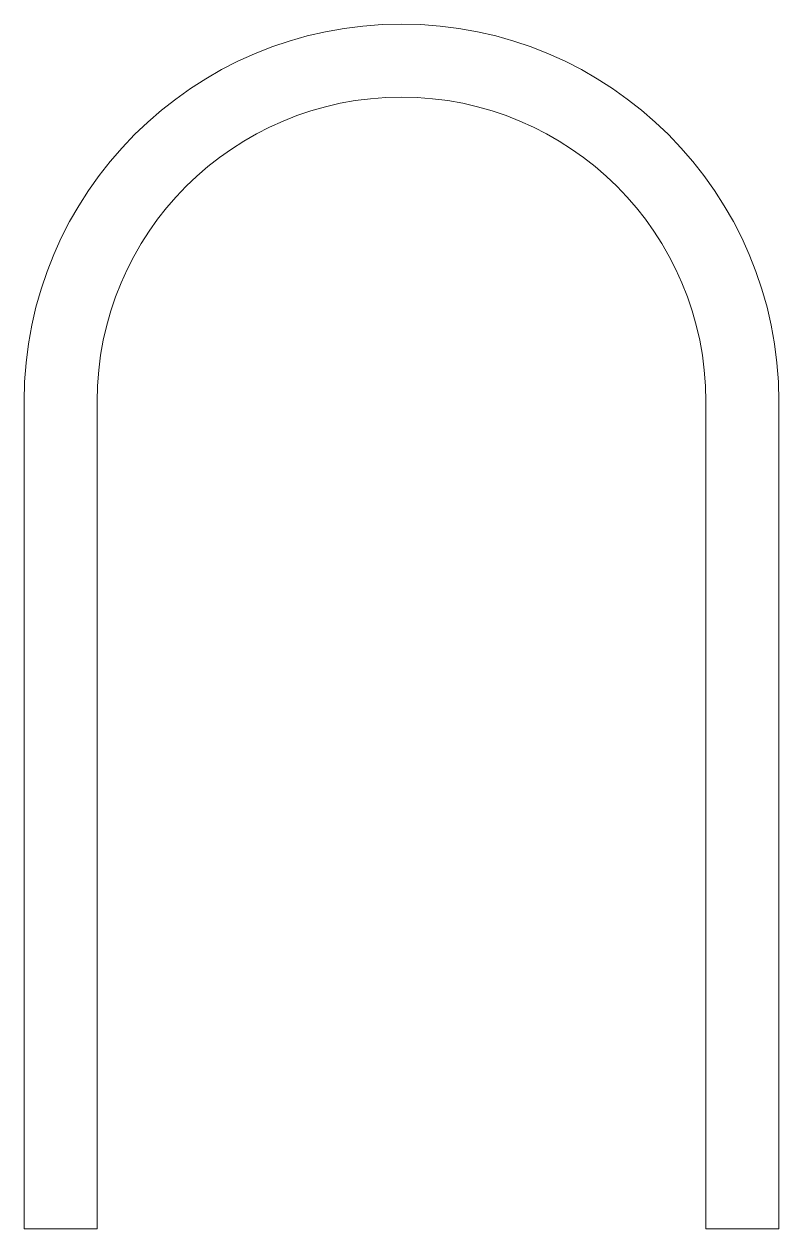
# Model space of a CAD drawing. Header units: millimetres. Extents: x -31 to 31, y -80 to 19.
import ezdxf

# ---------------------------------------------------------------- set-up
doc = ezdxf.new("R2010")
doc.units = ezdxf.units.MM

msp = doc.modelspace()

# ---------------------------------------------------------------- linework, layer by layer
at = {"color": 7, "linetype": 'Continuous', "lineweight": 15}
for p, q in [((-31, -80), (-31, -12)), ((-25, -12), (-25, -80)), ((25, -80), (25, -12)), ((31, -12), (31, -80)), ((-31, -80), (-25, -80)), ((25, -80), (31, -80))]:
    msp.add_line(p, q, dxfattribs=at)
for radius in [31, 25]:
    msp.add_arc((0, -12), radius, 0, 180, dxfattribs=at)

doc.saveas('drawing.dxf')
